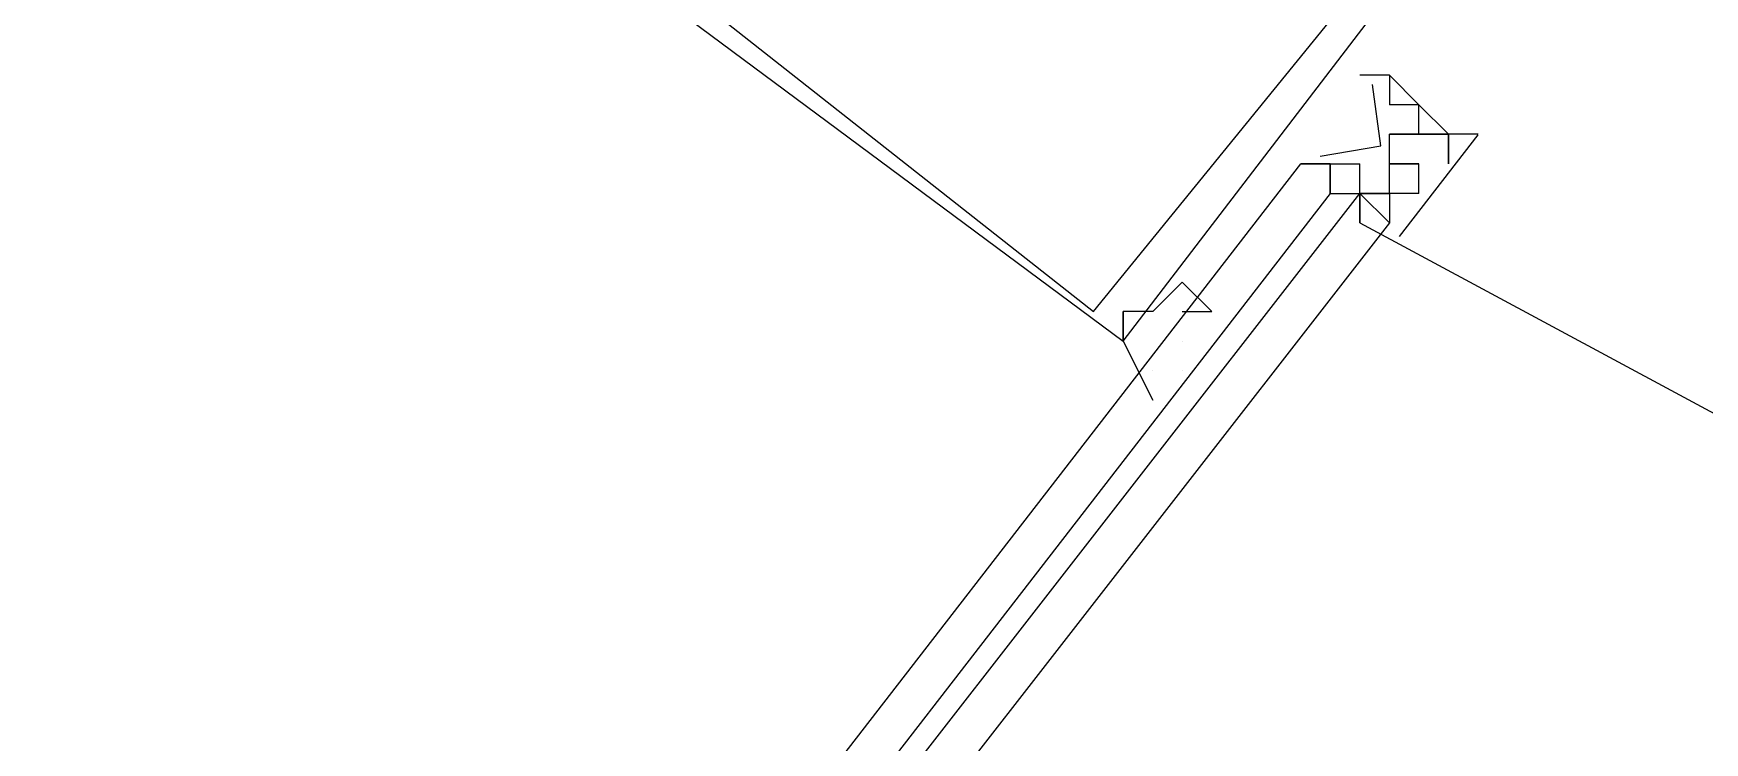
# Model space of a CAD drawing. Header units: feet. Extents: x -84 to 198, y -22 to 181.
# Drawn here: x 121.815 to 122.569, y 38.783 to 39.103 of the extents above; entities that cross this region are included whole.
import ezdxf

# ---------------------------------------------------------------- set-up
doc = ezdxf.new("R2010")
doc.units = ezdxf.units.FT
doc.layers.add('A-LINEA', color=7, linetype='CONTINUOUS')

msp = doc.modelspace()

# ---------------------------------------------------------------- linework, layer by layer
at = {"layer": 'A-LINEA'}
for p, q in [((122.4267, 39.0844), (122.4133, 39.0844)), ((122.4267, 39.0844), (122.4133, 39.0844)), ((122.4267, 39.0844), (122.4267, 39.0844)), ((122.4267, 39.0844), (122.4267, 39.0844)), ((122.4267, 39.0844), (122.4267, 39.0844)), ((122.4267, 39.0844), (122.4267, 39.0711)), ((122.4267, 39.0844), (122.4267, 39.0711)), ((122.4267, 39.0844), (122.4267, 39.0844)), ((122.4267, 39.0844), (122.4267, 39.0844)), ((122.4267, 39.0844), (122.4267, 39.0844)), ((122.4267, 39.0844), (122.4267, 39.0711)), ((122.4267, 39.0844), (122.4267, 39.0711)), ((122.44, 39.0711), (122.4267, 39.0711)), ((122.4267, 39.0711), (122.4267, 39.0711)), ((122.4267, 39.0711), (122.4267, 39.0711)), ((122.4267, 39.0711), (122.4267, 39.0711)), ((122.44, 39.0711), (122.4267, 39.0711)), ((122.4267, 39.0711), (122.4267, 39.0711)), ((122.44, 39.0711), (122.4267, 39.0711)), ((122.4267, 39.0711), (122.4267, 39.0711)), ((122.44, 39.0711), (122.4267, 39.0711)), ((122.4267, 39.0711), (122.4267, 39.0711)), ((122.4267, 39.0711), (122.4267, 39.0711)), ((122.4267, 39.0711), (122.4267, 39.0711)), ((122.44, 39.0711), (122.4267, 39.0711)), ((122.4267, 39.0711), (122.4267, 39.0711)), ((122.44, 39.0711), (122.4267, 39.0711)), ((122.4267, 39.0711), (122.4267, 39.0711)), ((122.44, 39.0711), (122.44, 39.0711)), ((122.44, 39.0711), (122.44, 39.0711)), ((122.44, 39.0711), (122.44, 39.0711)), ((122.44, 39.0711), (122.44, 39.0711)), ((122.44, 39.0711), (122.44, 39.0711)), ((122.44, 39.0711), (122.44, 39.0711)), ((122.44, 39.0711), (122.44, 39.0711)), ((122.44, 39.0711), (122.44, 39.0711)), ((122.44, 39.0711), (122.44, 39.0711)), ((122.44, 39.0711), (122.44, 39.0711)), ((122.44, 39.0711), (122.44, 39.0711)), ((122.44, 39.0711), (122.44, 39.0711)), ((122.44, 39.0711), (122.44, 39.0711)), ((122.44, 39.0711), (122.44, 39.0711)), ((122.44, 39.0711), (122.44, 39.0711)), ((122.44, 39.0711), (122.44, 39.0711)), ((122.44, 39.0711), (122.44, 39.0711)), ((122.44, 39.0711), (122.44, 39.0711)), ((122.44, 39.0711), (122.44, 39.0711)), ((122.44, 39.0711), (122.44, 39.0711)), ((122.44, 39.0711), (122.44, 39.0711)), ((122.44, 39.0711), (122.44, 39.0711)), ((122.44, 39.0711), (122.44, 39.0711)), ((122.44, 39.0711), (122.44, 39.0711)), ((122.44, 39.0711), (122.44, 39.0711)), ((122.44, 39.0711), (122.44, 39.0711)), ((122.4267, 39.0578), (122.4267, 39.0578)), ((122.4267, 39.0578), (122.44, 39.0578)), ((122.4267, 39.0578), (122.4267, 39.0578)), ((122.4267, 39.0578), (122.4267, 39.0578)), ((122.4267, 39.0578), (122.4267, 39.0578)), ((122.4267, 39.0578), (122.4267, 39.0578)), ((122.4267, 39.0578), (122.4267, 39.0578)), ((122.4267, 39.0578), (122.4267, 39.0578)), ((122.4267, 39.0578), (122.4267, 39.0578)), ((122.4267, 39.0578), (122.4267, 39.0578)), ((122.4267, 39.0578), (122.4267, 39.0578)), ((122.4267, 39.0578), (122.4267, 39.0578)), ((122.4267, 39.0578), (122.4267, 39.0578)), ((122.4267, 39.0444), (122.4267, 39.0578)), ((122.4267, 39.0444), (122.4267, 39.0578)), ((122.4267, 39.0444), (122.4267, 39.0578)), ((122.4267, 39.0578), (122.4267, 39.0578)), ((122.44, 39.0578), (122.4267, 39.0578)), ((122.44, 39.0578), (122.4267, 39.0578)), ((122.44, 39.0578), (122.4267, 39.0578)), ((122.4267, 39.0578), (122.4267, 39.0578)), ((122.4267, 39.0578), (122.4267, 39.0578)), ((122.4267, 39.0578), (122.4267, 39.0578)), ((122.4267, 39.0578), (122.4267, 39.0578)), ((122.4267, 39.0578), (122.44, 39.0578)), ((122.4267, 39.0578), (122.4267, 39.0578)), ((122.4267, 39.0578), (122.4267, 39.0578)), ((122.4267, 39.0578), (122.4267, 39.0578)), ((122.4267, 39.0578), (122.4267, 39.0578)), ((122.4267, 39.0578), (122.4267, 39.0578)), ((122.4267, 39.0578), (122.4267, 39.0578)), ((122.4267, 39.0578), (122.4267, 39.0578)), ((122.4267, 39.0578), (122.4267, 39.0578)), ((122.4267, 39.0578), (122.4267, 39.0578)), ((122.4267, 39.0578), (122.4267, 39.0578)), ((122.4267, 39.0578), (122.4267, 39.0578)), ((122.4267, 39.0444), (122.4267, 39.0578)), ((122.4267, 39.0444), (122.4267, 39.0578)), ((122.4267, 39.0444), (122.4267, 39.0578)), ((122.4267, 39.0578), (122.4267, 39.0578)), ((122.44, 39.0578), (122.4267, 39.0578)), ((122.44, 39.0578), (122.4267, 39.0578)), ((122.44, 39.0578), (122.4267, 39.0578)), ((122.4267, 39.0578), (122.4267, 39.0578)), ((122.4267, 39.0578), (122.4267, 39.0578)), ((122.4267, 39.0578), (122.4267, 39.0578)), ((122.4666, 39.0575), (122.4311, 39.0117)), ((122.4666, 39.0575), (122.4311, 39.0117)), ((122.44, 39.0578), (122.44, 39.0578)), ((122.44, 39.0578), (122.44, 39.0578)), ((122.44, 39.0578), (122.44, 39.0578)), ((122.44, 39.0578), (122.44, 39.0578)), ((122.44, 39.0578), (122.44, 39.0578)), ((122.44, 39.0578), (122.44, 39.0578)), ((122.44, 39.0578), (122.44, 39.0578)), ((122.44, 39.0578), (122.44, 39.0578)), ((122.44, 39.0578), (122.44, 39.0578)), ((122.44, 39.0578), (122.44, 39.0578)), ((122.44, 39.0578), (122.44, 39.0578)), ((122.44, 39.0578), (122.44, 39.0578)), ((122.44, 39.0578), (122.4533, 39.0578)), ((122.44, 39.0578), (122.4533, 39.0578)), ((122.44, 39.0578), (122.44, 39.0578)), ((122.44, 39.0578), (122.44, 39.0578)), ((122.44, 39.0578), (122.44, 39.0578)), ((122.44, 39.0578), (122.44, 39.0578)), ((122.44, 39.0578), (122.44, 39.0578)), ((122.44, 39.0578), (122.44, 39.0578)), ((122.44, 39.0578), (122.44, 39.0578)), ((122.44, 39.0578), (122.44, 39.0578)), ((122.44, 39.0578), (122.44, 39.0578)), ((122.44, 39.0578), (122.44, 39.0578)), ((122.44, 39.0578), (122.44, 39.0578)), ((122.44, 39.0578), (122.44, 39.0578)), ((122.44, 39.0578), (122.44, 39.0578)), ((122.44, 39.0578), (122.44, 39.0578)), ((122.44, 39.0578), (122.44, 39.0578)), ((122.44, 39.0578), (122.44, 39.0578)), ((122.44, 39.0578), (122.44, 39.0578)), ((122.44, 39.0578), (122.44, 39.0578)), ((122.44, 39.0578), (122.44, 39.0578)), ((122.44, 39.0578), (122.44, 39.0578)), ((122.44, 39.0578), (122.44, 39.0578)), ((122.44, 39.0578), (122.44, 39.0578)), ((122.44, 39.0578), (122.44, 39.0578)), ((122.44, 39.0578), (122.44, 39.0578)), ((122.44, 39.0578), (122.44, 39.0578)), ((122.44, 39.0578), (122.4533, 39.0578)), ((122.44, 39.0578), (122.4533, 39.0578)), ((122.44, 39.0578), (122.44, 39.0578)), ((122.44, 39.0578), (122.44, 39.0578)), ((122.44, 39.0578), (122.44, 39.0578)), ((122.44, 39.0578), (122.44, 39.0578)), ((122.44, 39.0578), (122.44, 39.0578)), ((122.44, 39.0578), (122.44, 39.0578)), ((122.44, 39.0578), (122.44, 39.0578)), ((122.44, 39.0578), (122.44, 39.0578)), ((122.44, 39.0578), (122.44, 39.0578)), ((122.44, 39.0578), (122.44, 39.0578)), ((122.44, 39.0578), (122.44, 39.0578)), ((122.44, 39.0578), (122.44, 39.0578)), ((122.44, 39.0578), (122.44, 39.0578)), ((122.4533, 39.0578), (122.4533, 39.0444)), ((122.4533, 39.0578), (122.4533, 39.0578)), ((122.4533, 39.0578), (122.4533, 39.0578)), ((122.4533, 39.0578), (122.4533, 39.0578)), ((122.4533, 39.0578), (122.4533, 39.0578)), ((122.4533, 39.0578), (122.4533, 39.0578)), ((122.4533, 39.0444), (122.4533, 39.0578)), ((122.4533, 39.0578), (122.4533, 39.0578)), ((122.4533, 39.0578), (122.4533, 39.0578)), ((122.4533, 39.0578), (122.4533, 39.0578)), ((122.4533, 39.0578), (122.4533, 39.0578)), ((122.4533, 39.0578), (122.4533, 39.0578)), ((122.4533, 39.0578), (122.4533, 39.0578)), ((122.4533, 39.0578), (122.4533, 39.0578)), ((122.4533, 39.0578), (122.4533, 39.0578)), ((122.4533, 39.0578), (122.4533, 39.0578)), ((122.4533, 39.0578), (122.4533, 39.0578)), ((122.4533, 39.0578), (122.4533, 39.0578)), ((122.4533, 39.0578), (122.4533, 39.0578)), ((122.4533, 39.0578), (122.4533, 39.0578)), ((122.4533, 39.0578), (122.4533, 39.0578)), ((122.4533, 39.0578), (122.4533, 39.0578)), ((122.4667, 39.0578), (122.4533, 39.0578)), ((122.4533, 39.0578), (122.4533, 39.0444)), ((122.4533, 39.0578), (122.4533, 39.0578)), ((122.4533, 39.0578), (122.4533, 39.0578)), ((122.4533, 39.0578), (122.4533, 39.0578)), ((122.4533, 39.0578), (122.4533, 39.0578)), ((122.4533, 39.0578), (122.4533, 39.0578)), ((122.4533, 39.0444), (122.4533, 39.0578)), ((122.4533, 39.0578), (122.4533, 39.0578)), ((122.4533, 39.0578), (122.4533, 39.0578)), ((122.4533, 39.0578), (122.4533, 39.0578)), ((122.4533, 39.0578), (122.4533, 39.0578)), ((122.4533, 39.0578), (122.4533, 39.0578)), ((122.4533, 39.0578), (122.4533, 39.0578)), ((122.4533, 39.0578), (122.4533, 39.0578)), ((122.4533, 39.0578), (122.4533, 39.0578)), ((122.4533, 39.0578), (122.4533, 39.0578)), ((122.4533, 39.0578), (122.4533, 39.0578)), ((122.4533, 39.0578), (122.4533, 39.0578)), ((122.4533, 39.0578), (122.4533, 39.0578)), ((122.4533, 39.0578), (122.4533, 39.0578)), ((122.4533, 39.0578), (122.4533, 39.0578)), ((122.4533, 39.0578), (122.4533, 39.0578)), ((122.4667, 39.0578), (122.4533, 39.0578)), ((122.3867, 39.0444), (122.3867, 39.0444)), ((122.3867, 39.0444), (122.4, 39.0444)), ((122.4, 39.0444), (122.3867, 39.0444)), ((122.3867, 39.0444), (122.3867, 39.0444)), ((122.3867, 39.0444), (122.4, 39.0444)), ((122.4, 39.0444), (122.3867, 39.0444)), ((122.4, 39.0444), (122.4, 39.0444)), ((122.4, 39.0444), (122.4, 39.0444)), ((122.4, 39.0311), (122.4, 39.0444)), ((122.4, 39.0444), (122.4, 39.0444)), ((122.4, 39.0444), (122.4, 39.0444)), ((122.4, 39.0444), (122.4, 39.0444)), ((122.4, 39.0444), (122.4, 39.0444)), ((122.4, 39.0444), (122.4, 39.0444)), ((122.4, 39.0311), (122.4, 39.0444)), ((122.4, 39.0444), (122.4, 39.0444)), ((122.4, 39.0444), (122.4, 39.0444)), ((122.4, 39.0444), (122.4, 39.0444)), ((122.4, 39.0311), (122.4, 39.0444)), ((122.4, 39.0444), (122.4, 39.0444)), ((122.4, 39.0444), (122.4, 39.0444)), ((122.4, 39.0444), (122.4, 39.0444)), ((122.4, 39.0444), (122.4, 39.0444)), ((122.4, 39.0444), (122.4, 39.0444)), ((122.4, 39.0311), (122.4, 39.0444)), ((122.4, 39.0444), (122.4, 39.0444)), ((122.4133, 39.0444), (122.4133, 39.0444)), ((122.4133, 39.0444), (122.4133, 39.0444)), ((122.4133, 39.0444), (122.4133, 39.0444)), ((122.4133, 39.0444), (122.4133, 39.0444)), ((122.4133, 39.0444), (122.4133, 39.0444)), ((122.4133, 39.0444), (122.4133, 39.0444)), ((122.4133, 39.0444), (122.4133, 39.0444)), ((122.4133, 39.0444), (122.4133, 39.0444)), ((122.4133, 39.0311), (122.4133, 39.0444)), ((122.4133, 39.0444), (122.4133, 39.0444)), ((122.4133, 39.0444), (122.4133, 39.0444)), ((122.4133, 39.0444), (122.4133, 39.0444)), ((122.4133, 39.0444), (122.4133, 39.0444)), ((122.4133, 39.0444), (122.4133, 39.0444)), ((122.4133, 39.0444), (122.4133, 39.0444)), ((122.4133, 39.0444), (122.4133, 39.0444)), ((122.4133, 39.0444), (122.4133, 39.0444)), ((122.4133, 39.0444), (122.4133, 39.0444)), ((122.4133, 39.0311), (122.4133, 39.0444)), ((122.4133, 39.0444), (122.4133, 39.0444)), ((122.4133, 39.0444), (122.4133, 39.0444)), ((122.4133, 39.0444), (122.4133, 39.0444)), ((122.4133, 39.0444), (122.4133, 39.0444)), ((122.4133, 39.0444), (122.4133, 39.0444)), ((122.4133, 39.0444), (122.4133, 39.0444)), ((122.4133, 39.0444), (122.4133, 39.0444)), ((122.4133, 39.0444), (122.4133, 39.0444)), ((122.4133, 39.0444), (122.4133, 39.0444)), ((122.4133, 39.0444), (122.4133, 39.0444)), ((122.4133, 39.0444), (122.4133, 39.0444)), ((122.4133, 39.0444), (122.4133, 39.0444)), ((122.4133, 39.0444), (122.4133, 39.0444)), ((122.4133, 39.0444), (122.4133, 39.0444)), ((122.4133, 39.0311), (122.4133, 39.0444)), ((122.4133, 39.0444), (122.4133, 39.0444)), ((122.4133, 39.0444), (122.4133, 39.0444)), ((122.4133, 39.0444), (122.4133, 39.0444)), ((122.4133, 39.0444), (122.4133, 39.0444)), ((122.4133, 39.0444), (122.4133, 39.0444)), ((122.4133, 39.0444), (122.4133, 39.0444)), ((122.4133, 39.0444), (122.4133, 39.0444)), ((122.4133, 39.0444), (122.4133, 39.0444)), ((122.4133, 39.0444), (122.4133, 39.0444)), ((122.4133, 39.0311), (122.4133, 39.0444)), ((122.4133, 39.0444), (122.4133, 39.0444)), ((122.4133, 39.0444), (122.4133, 39.0444)), ((122.4133, 39.0444), (122.4133, 39.0444)), ((122.4133, 39.0444), (122.4133, 39.0444)), ((122.4133, 39.0444), (122.4133, 39.0444)), ((122.4133, 39.0444), (122.4133, 39.0444)), ((122.4267, 39.0444), (122.4267, 39.0444)), ((122.4267, 39.0444), (122.4267, 39.0444)), ((122.4267, 39.0444), (122.4267, 39.0444)), ((122.4267, 39.0444), (122.4267, 39.0444)), ((122.4267, 39.0444), (122.4267, 39.0444)), ((122.4267, 39.0444), (122.4267, 39.0444)), ((122.4267, 39.0444), (122.4267, 39.0444)), ((122.4267, 39.0444), (122.4267, 39.0444)), ((122.4267, 39.0444), (122.4267, 39.0444)), ((122.4267, 39.0444), (122.4267, 39.0444)), ((122.4267, 39.0444), (122.4267, 39.0444)), ((122.4267, 39.0444), (122.4267, 39.0444)), ((122.4267, 39.0444), (122.44, 39.0444)), ((122.4267, 39.0444), (122.44, 39.0444)), ((122.4267, 39.0444), (122.4267, 39.0444)), ((122.4267, 39.0444), (122.4267, 39.0444)), ((122.4267, 39.0444), (122.4267, 39.0444)), ((122.4267, 39.0444), (122.4267, 39.0444)), ((122.4267, 39.0311), (122.4267, 39.0444)), ((122.4267, 39.0444), (122.4267, 39.0444)), ((122.44, 39.0444), (122.4267, 39.0444)), ((122.4267, 39.0444), (122.44, 39.0444)), ((122.4267, 39.0444), (122.4267, 39.0444)), ((122.4267, 39.0444), (122.4267, 39.0444)), ((122.4267, 39.0444), (122.4267, 39.0444)), ((122.4267, 39.0444), (122.4267, 39.0444)), ((122.4267, 39.0444), (122.4267, 39.0444)), ((122.4267, 39.0444), (122.4267, 39.0444)), ((122.4267, 39.0444), (122.4267, 39.0444)), ((122.4267, 39.0444), (122.4267, 39.0444)), ((122.4267, 39.0444), (122.4267, 39.0444)), ((122.4267, 39.0444), (122.4267, 39.0444)), ((122.4267, 39.0444), (122.4267, 39.0444)), ((122.4267, 39.0444), (122.4267, 39.0444)), ((122.4267, 39.0444), (122.4267, 39.0444)), ((122.4267, 39.0444), (122.4267, 39.0444)), ((122.4267, 39.0444), (122.4267, 39.0444)), ((122.4267, 39.0444), (122.4267, 39.0444)), ((122.4267, 39.0444), (122.4267, 39.0444)), ((122.4267, 39.0444), (122.4267, 39.0444)), ((122.4267, 39.0444), (122.4267, 39.0444)), ((122.4267, 39.0444), (122.44, 39.0444)), ((122.4267, 39.0444), (122.44, 39.0444)), ((122.4267, 39.0444), (122.4267, 39.0444)), ((122.4267, 39.0444), (122.4267, 39.0444)), ((122.4267, 39.0444), (122.4267, 39.0444)), ((122.4267, 39.0444), (122.4267, 39.0444)), ((122.4267, 39.0311), (122.4267, 39.0444)), ((122.4267, 39.0444), (122.4267, 39.0444)), ((122.44, 39.0444), (122.4267, 39.0444)), ((122.4267, 39.0444), (122.44, 39.0444)), ((122.4267, 39.0444), (122.4267, 39.0444)), ((122.4267, 39.0444), (122.4267, 39.0444)), ((122.4267, 39.0444), (122.4267, 39.0444)), ((122.4267, 39.0444), (122.4267, 39.0444)), ((122.4267, 39.0444), (122.4267, 39.0444)), ((122.4267, 39.0444), (122.4267, 39.0444)), ((122.4267, 39.0444), (122.4267, 39.0444)), ((122.44, 39.0444), (122.44, 39.0444)), ((122.44, 39.0444), (122.44, 39.0444)), ((122.44, 39.0444), (122.44, 39.0444)), ((122.44, 39.0311), (122.44, 39.0444)), ((122.44, 39.0444), (122.44, 39.0444)), ((122.44, 39.0444), (122.44, 39.0444)), ((122.44, 39.0444), (122.44, 39.0444)), ((122.44, 39.0444), (122.44, 39.0444)), ((122.44, 39.0444), (122.44, 39.0444)), ((122.44, 39.0444), (122.44, 39.0444)), ((122.44, 39.0444), (122.44, 39.0444)), ((122.44, 39.0444), (122.44, 39.0444)), ((122.44, 39.0444), (122.44, 39.0444)), ((122.44, 39.0444), (122.44, 39.0444)), ((122.44, 39.0444), (122.44, 39.0444)), ((122.44, 39.0444), (122.44, 39.0444)), ((122.44, 39.0444), (122.44, 39.0444)), ((122.44, 39.0444), (122.44, 39.0444)), ((122.44, 39.0444), (122.44, 39.0444)), ((122.44, 39.0444), (122.44, 39.0444)), ((122.44, 39.0444), (122.44, 39.0444)), ((122.44, 39.0444), (122.44, 39.0444)), ((122.44, 39.0444), (122.44, 39.0444)), ((122.44, 39.0444), (122.44, 39.0444)), ((122.44, 39.0444), (122.44, 39.0444)), ((122.44, 39.0444), (122.44, 39.0444)), ((122.44, 39.0444), (122.44, 39.0444)), ((122.44, 39.0444), (122.44, 39.0444)), ((122.44, 39.0311), (122.44, 39.0444)), ((122.44, 39.0444), (122.44, 39.0444)), ((122.44, 39.0444), (122.44, 39.0444)), ((122.44, 39.0444), (122.44, 39.0444)), ((122.44, 39.0444), (122.44, 39.0444)), ((122.44, 39.0444), (122.44, 39.0444)), ((122.44, 39.0444), (122.44, 39.0444)), ((122.44, 39.0444), (122.44, 39.0444)), ((122.44, 39.0444), (122.44, 39.0444)), ((122.44, 39.0444), (122.44, 39.0444)), ((122.44, 39.0444), (122.44, 39.0444)), ((122.44, 39.0444), (122.44, 39.0444)), ((122.44, 39.0444), (122.44, 39.0444)), ((122.44, 39.0444), (122.44, 39.0444)), ((122.44, 39.0444), (122.44, 39.0444)), ((122.44, 39.0444), (122.44, 39.0444)), ((122.44, 39.0444), (122.44, 39.0444)), ((122.44, 39.0444), (122.44, 39.0444)), ((122.44, 39.0444), (122.44, 39.0444)), ((122.44, 39.0444), (122.44, 39.0444)), ((122.44, 39.0444), (122.44, 39.0444)), ((122.44, 39.0444), (122.44, 39.0444)), ((122.4533, 39.0444), (122.4533, 39.0444)), ((122.4533, 39.0444), (122.4533, 39.0444)), ((122.4533, 39.0444), (122.4533, 39.0444)), ((122.4533, 39.0444), (122.4533, 39.0444)), ((122.4533, 39.0444), (122.4533, 39.0444)), ((122.4533, 39.0444), (122.4533, 39.0444)), ((122.4, 39.0311), (122.4, 39.0311)), ((122.4, 39.0311), (122.4, 39.0311)), ((122.4, 39.0311), (122.4133, 39.0311)), ((122.4, 39.0311), (122.4, 39.0311)), ((122.4, 39.0311), (122.4133, 39.0311)), ((122.4, 39.0311), (122.4, 39.0311)), ((122.4, 39.0311), (122.4, 39.0311)), ((122.4, 39.0311), (122.4, 39.0311)), ((122.4, 39.0311), (122.4, 39.0311)), ((122.4, 39.0311), (122.4133, 39.0311)), ((122.4, 39.0311), (122.4, 39.0311)), ((122.4, 39.0311), (122.4133, 39.0311)), ((122.4, 39.0311), (122.4, 39.0311)), ((122.4, 39.0311), (122.4, 39.0311)), ((122.4133, 39.0311), (122.4267, 39.0311)), ((122.4133, 39.0311), (122.4133, 39.0311)), ((122.4133, 39.0311), (122.4133, 39.0311)), ((122.4133, 39.0311), (122.4133, 39.0311)), ((122.4133, 39.0311), (122.4133, 39.0311)), ((122.4133, 39.0311), (122.4133, 39.0311)), ((122.4133, 39.0311), (122.4133, 39.0311)), ((122.4133, 39.0311), (122.4133, 39.0311)), ((122.4133, 39.0311), (122.4133, 39.0311)), ((122.4133, 39.0311), (122.4267, 39.0311)), ((122.4133, 39.0311), (122.4133, 39.0311)), ((122.4133, 39.0311), (122.4267, 39.0311)), ((122.4133, 39.0178), (122.4133, 39.0311)), ((122.4267, 39.0311), (122.4133, 39.0311)), ((122.4133, 39.0178), (122.4133, 39.0311)), ((122.4133, 39.0311), (122.4133, 39.0311)), ((122.4133, 39.0311), (122.4133, 39.0311)), ((122.4133, 39.0311), (122.4133, 39.0311)), ((122.4133, 39.0311), (122.4133, 39.0311)), ((122.4133, 39.0311), (122.4133, 39.0311)), ((122.4133, 39.0311), (122.4133, 39.0311)), ((122.4133, 39.0311), (122.4133, 39.0311)), ((122.4133, 39.0311), (122.4133, 39.0311)), ((122.4133, 39.0311), (122.4133, 39.0311)), ((122.4133, 39.0311), (122.4133, 39.0178)), ((122.4133, 39.0311), (122.4133, 39.0311)), ((122.4133, 39.0311), (122.4133, 39.0311)), ((122.4133, 39.0311), (122.4267, 39.0311)), ((122.4133, 39.0311), (122.4133, 39.0311)), ((122.4133, 39.0311), (122.4133, 39.0311)), ((122.4133, 39.0311), (122.4133, 39.0311)), ((122.4133, 39.0311), (122.4133, 39.0311)), ((122.4133, 39.0311), (122.4133, 39.0311)), ((122.4133, 39.0311), (122.4133, 39.0311)), ((122.4133, 39.0311), (122.4133, 39.0311)), ((122.4133, 39.0311), (122.4133, 39.0311)), ((122.4133, 39.0311), (122.4267, 39.0311)), ((122.4133, 39.0311), (122.4133, 39.0311)), ((122.4133, 39.0311), (122.4267, 39.0311)), ((122.4133, 39.0178), (122.4133, 39.0311)), ((122.4267, 39.0311), (122.4133, 39.0311)), ((122.4133, 39.0178), (122.4133, 39.0311)), ((122.4133, 39.0311), (122.4133, 39.0311)), ((122.4133, 39.0311), (122.4133, 39.0311)), ((122.4133, 39.0311), (122.4133, 39.0311)), ((122.4133, 39.0311), (122.4133, 39.0311)), ((122.4133, 39.0311), (122.4133, 39.0311)), ((122.4133, 39.0311), (122.4133, 39.0311)), ((122.4133, 39.0311), (122.4133, 39.0311)), ((122.4133, 39.0311), (122.4133, 39.0311)), ((122.4133, 39.0311), (122.4133, 39.0311)), ((122.4133, 39.0311), (122.4133, 39.0178)), ((122.4133, 39.0311), (122.4133, 39.0311)), ((122.4133, 39.0311), (122.4133, 39.0311)), ((122.4267, 39.0311), (122.4267, 39.0311)), ((122.4267, 39.0311), (122.4267, 39.0178)), ((122.4267, 39.0311), (122.4267, 39.0311)), ((122.4267, 39.0311), (122.4267, 39.0311)), ((122.4267, 39.0311), (122.4267, 39.0311)), ((122.4267, 39.0311), (122.4267, 39.0311)), ((122.4267, 39.0311), (122.4267, 39.0311)), ((122.4267, 39.0311), (122.4267, 39.0311)), ((122.4267, 39.0311), (122.4267, 39.0311)), ((122.4267, 39.0311), (122.4267, 39.0311)), ((122.4267, 39.0311), (122.4267, 39.0311)), ((122.4267, 39.0311), (122.4267, 39.0311)), ((122.4267, 39.0311), (122.4267, 39.0311)), ((122.4267, 39.0311), (122.4267, 39.0311)), ((122.4267, 39.0311), (122.4267, 39.0311)), ((122.4267, 39.0311), (122.4267, 39.0311)), ((122.4267, 39.0311), (122.4267, 39.0178)), ((122.4267, 39.0311), (122.4267, 39.0311)), ((122.4267, 39.0311), (122.4267, 39.0311)), ((122.4267, 39.0311), (122.4267, 39.0311)), ((122.4267, 39.0311), (122.4267, 39.0311)), ((122.4267, 39.0311), (122.4267, 39.0311)), ((122.4267, 39.0311), (122.4267, 39.0311)), ((122.4267, 39.0311), (122.4267, 39.0311)), ((122.4267, 39.0311), (122.4267, 39.0311)), ((122.44, 39.0311), (122.4267, 39.0311)), ((122.4267, 39.0311), (122.4267, 39.0311)), ((122.4267, 39.0311), (122.4267, 39.0311)), ((122.4267, 39.0311), (122.4267, 39.0311)), ((122.4267, 39.0311), (122.4267, 39.0311)), ((122.4267, 39.0311), (122.4267, 39.0311)), ((122.4267, 39.0311), (122.4267, 39.0311)), ((122.4267, 39.0311), (122.4267, 39.0311)), ((122.4267, 39.0311), (122.4267, 39.0178)), ((122.4267, 39.0311), (122.4267, 39.0178)), ((122.4267, 39.0311), (122.4267, 39.0178)), ((122.4267, 39.0311), (122.4267, 39.0311)), ((122.4267, 39.0311), (122.4267, 39.0178)), ((122.4267, 39.0311), (122.4267, 39.0311)), ((122.4267, 39.0311), (122.4267, 39.0311)), ((122.4267, 39.0311), (122.4267, 39.0311)), ((122.4267, 39.0311), (122.4267, 39.0311)), ((122.4267, 39.0311), (122.4267, 39.0311)), ((122.4267, 39.0311), (122.4267, 39.0311)), ((122.4267, 39.0311), (122.4267, 39.0311)), ((122.4267, 39.0311), (122.4267, 39.0311)), ((122.4267, 39.0311), (122.4267, 39.0311)), ((122.4267, 39.0311), (122.4267, 39.0311)), ((122.4267, 39.0311), (122.4267, 39.0311)), ((122.4267, 39.0311), (122.4267, 39.0311)), ((122.4267, 39.0311), (122.4267, 39.0311)), ((122.4267, 39.0311), (122.4267, 39.0311)), ((122.4267, 39.0311), (122.4267, 39.0178)), ((122.4267, 39.0311), (122.4267, 39.0311)), ((122.4267, 39.0311), (122.4267, 39.0311)), ((122.4267, 39.0311), (122.4267, 39.0311)), ((122.4267, 39.0311), (122.4267, 39.0311)), ((122.4267, 39.0311), (122.4267, 39.0311)), ((122.4267, 39.0311), (122.4267, 39.0311)), ((122.4267, 39.0311), (122.4267, 39.0311)), ((122.4267, 39.0311), (122.4267, 39.0311)), ((122.44, 39.0311), (122.4267, 39.0311)), ((122.4267, 39.0311), (122.4267, 39.0311)), ((122.4267, 39.0311), (122.4267, 39.0311)), ((122.4267, 39.0311), (122.4267, 39.0311)), ((122.4267, 39.0311), (122.4267, 39.0311)), ((122.4267, 39.0311), (122.4267, 39.0311)), ((122.4267, 39.0311), (122.4267, 39.0311)), ((122.4267, 39.0311), (122.4267, 39.0311)), ((122.4267, 39.0311), (122.4267, 39.0178)), ((122.4267, 39.0311), (122.4267, 39.0178)), ((122.4267, 39.0311), (122.4267, 39.0178)), ((122.44, 39.0311), (122.44, 39.0311)), ((122.44, 39.0311), (122.44, 39.0311)), ((122.44, 39.0311), (122.44, 39.0311)), ((122.44, 39.0311), (122.44, 39.0311)), ((122.44, 39.0311), (122.44, 39.0311)), ((122.44, 39.0311), (122.44, 39.0311)), ((122.44, 39.0311), (122.44, 39.0311)), ((122.44, 39.0311), (122.44, 39.0311)), ((122.4133, 39.0178), (122.4133, 39.0178)), ((122.4133, 39.0178), (128.3867, 35.8044)), ((122.4133, 39.0178), (122.4133, 39.0178)), ((122.4133, 39.0178), (128.3867, 35.8044)), ((122.4267, 39.0178), (122.4267, 39.0178)), ((122.4267, 39.0178), (122.4267, 39.0178)), ((122.4267, 39.0178), (122.4267, 39.0178)), ((122.4267, 39.0178), (122.4267, 39.0178)), ((122.4267, 39.0178), (122.4267, 39.0178)), ((122.4267, 39.0178), (122.4267, 39.0178)), ((122.4267, 39.0178), (122.4267, 39.0178)), ((122.4267, 39.0178), (122.4267, 39.0178)), ((122.4267, 39.0178), (122.4267, 39.0178)), ((122.4267, 39.0178), (122.4267, 39.0178)), ((122.4267, 39.0178), (122.4267, 39.0178)), ((122.4267, 39.0178), (122.4267, 39.0178)), ((122.4267, 39.0178), (122.4267, 39.0178)), ((122.4267, 39.0178), (122.4267, 39.0178)), ((122.4267, 39.0178), (122.4267, 39.0178)), ((122.4267, 39.0178), (122.4267, 39.0178)), ((122.4267, 39.0178), (122.4267, 39.0178)), ((122.4267, 39.0178), (122.4267, 39.0178)), ((122.4267, 39.0178), (122.4267, 39.0178)), ((122.4267, 39.0178), (122.4267, 39.0178)), ((122.4267, 39.0178), (122.4267, 39.0178)), ((122.4267, 39.0178), (122.4267, 39.0178)), ((122.4267, 39.0178), (122.4267, 39.0178)), ((122.4267, 39.0178), (122.4267, 39.0178)), ((122.3333, 38.9644), (122.3333, 38.9644)), ((122.3333, 38.9644), (122.3333, 38.9644)), ((122.3333, 38.9644), (122.3333, 38.9644)), ((122.3333, 38.9644), (122.3333, 38.9644)), ((122.3333, 38.9511), (122.3333, 38.9511)), ((122.3333, 38.9511), (122.3333, 38.9511))]:
    msp.add_line(p, q, dxfattribs=at)
for points in [[(122.0133, 39.5511), (121.84, 39.3111), (122.3067, 38.9644), (122.48, 39.1911), (122.0133, 39.5511)], [(122.0133, 39.5511), (121.84, 39.3111), (122.3067, 38.9644), (122.48, 39.1911), (122.0133, 39.5511)], [(122.0267, 39.5378), (121.8533, 39.3244), (122.2933, 38.9778), (122.4667, 39.1911), (122.0267, 39.5378)], [(122.0267, 39.5378), (121.8533, 39.3244), (122.2933, 38.9778), (122.4667, 39.1911), (122.0267, 39.5378)], [(122.4533, 39.0578), (122.44, 39.0711), (122.4267, 39.0844), (122.4133, 39.0844)], [(122.4533, 39.0578), (122.44, 39.0711), (122.4267, 39.0844), (122.4133, 39.0844)], [(122.3954, 39.0479), (122.4228, 39.0526), (122.419, 39.0802)], [(122.3954, 39.0479), (122.4228, 39.0526), (122.419, 39.0802)], [(122.4533, 39.0578), (122.44, 39.0578), (122.44, 39.0711)], [(122.4533, 39.0578), (122.44, 39.0578), (122.44, 39.0711)], [(122.4, 39.0311), (119.9867, 35.9111), (119.9733, 35.9244), (122.3867, 39.0444), (122.4, 39.0444), (122.4, 39.0311)], [(122.4, 39.0311), (119.9867, 35.9111), (119.9733, 35.9244), (122.3867, 39.0444), (122.4, 39.0444), (122.4, 39.0311)], [(122.3867, 39.0444), (122.4, 39.0444), (122.4, 39.0311), (122.4133, 39.0311), (122.4267, 39.0178)], [(122.3867, 39.0444), (122.4, 39.0444), (122.4, 39.0311), (122.4133, 39.0311), (122.4267, 39.0178)], [(122.4, 39.0311), (122.4, 39.0444), (122.4133, 39.0444)], [(122.4, 39.0311), (122.4, 39.0444), (122.4133, 39.0444)], [(122.4267, 39.0178), (120, 35.8978), (119.9867, 35.9111), (122.4133, 39.0311), (122.4267, 39.0178)], [(122.4267, 39.0178), (120, 35.8978), (119.9867, 35.9111), (122.4133, 39.0311), (122.4267, 39.0178)], [(122.4133, 39.0178), (122.4133, 39.0311), (122.4267, 39.0311)], [(122.4133, 39.0178), (122.4133, 39.0311), (122.4267, 39.0311)], [(122.3467, 38.9778), (122.3333, 38.9911), (122.3333, 38.9911), (122.32, 38.9778), (122.32, 38.9778), (122.3067, 38.9778), (122.3067, 38.9778), (122.3067, 38.9778), (122.3067, 38.9778), (122.3067, 38.9778), (122.3067, 38.9644), (122.3067, 38.9644), (122.3067, 38.9778), (122.3067, 38.9644), (122.3067, 38.9644), (122.3067, 38.9644), (122.3067, 38.9644), (122.32, 38.9378), (122.32, 38.9378)], [(122.3467, 38.9778), (122.3333, 38.9911), (122.3333, 38.9911), (122.32, 38.9778), (122.32, 38.9778), (122.3067, 38.9778), (122.3067, 38.9778), (122.3067, 38.9778), (122.3067, 38.9778), (122.3067, 38.9778), (122.3067, 38.9644), (122.3067, 38.9644), (122.3067, 38.9778), (122.3067, 38.9644), (122.3067, 38.9644), (122.3067, 38.9644), (122.3067, 38.9644), (122.32, 38.9378), (122.32, 38.9378)], [(122.3067, 38.9644), (122.3067, 38.9778), (122.3067, 38.9778), (122.3067, 38.9778), (122.3067, 38.9778)], [(122.3067, 38.9644), (122.3067, 38.9778), (122.3067, 38.9778), (122.3067, 38.9778), (122.3067, 38.9778)], [(122.3333, 38.9778), (122.3333, 38.9778), (122.3467, 38.9778)], [(122.3333, 38.9778), (122.3333, 38.9778), (122.3467, 38.9778)], [(122.32, 38.9511), (122.32, 38.9511), (122.32, 38.9511)], [(122.32, 38.9511), (122.32, 38.9511), (122.32, 38.9511)]]:
    msp.add_lwpolyline(points, dxfattribs=at)

doc.saveas('drawing.dxf')
